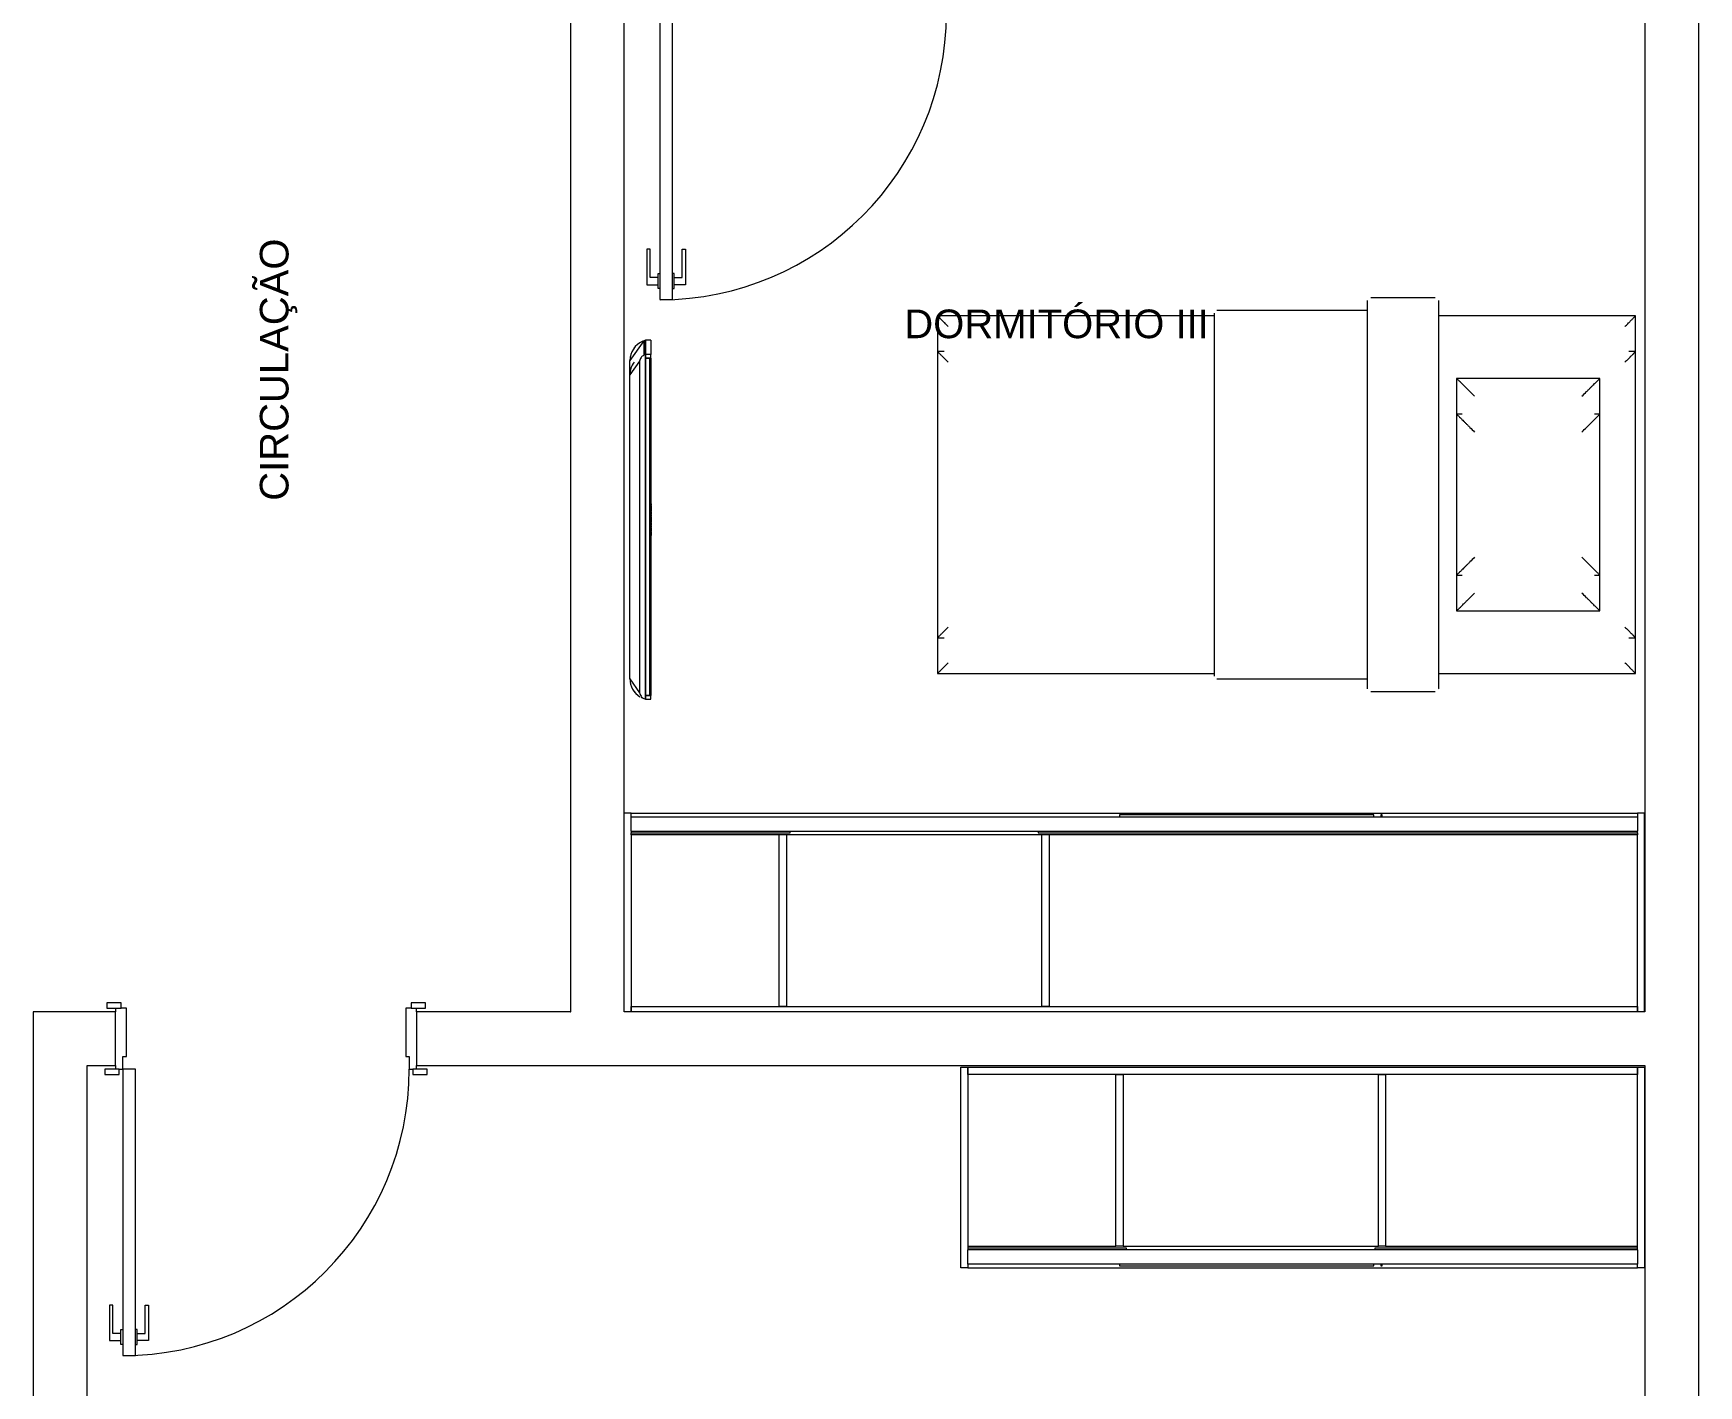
# Model space of a CAD drawing. Header units: millimetres. Extents: x 586.5 to 618.3, y 239.1 to 272.6.
# Drawn here: x 596.847 to 601.498, y 244.271 to 248.049 of the extents above; entities that cross this region are included whole.
import ezdxf

# ---------------------------------------------------------------- set-up
doc = ezdxf.new("R2010")
doc.units = ezdxf.units.MM
doc.header["$LTSCALE"] = 75
doc.linetypes.add('HIDDEN', pattern=[0.375, 0.25, -0.125])
for name, color, linetype, lineweight in [('A Arquitetura LRZ', 252, 'Continuous', 9), ('A Cumbuca LRZ', 254, 'HIDDEN', 9), ('A Esquadrias LRZ', 252, 'Continuous', 9), ('A Mobiliário LRZ', 253, 'Continuous', 9)]:
    doc.layers.add(name, color=color, linetype=linetype, lineweight=lineweight)
doc.styles.add('R80', font='arial.ttf')

msp = doc.modelspace()

# ---------------------------------------------------------------- linework, layer by layer
at = {"layer": 'A Arquitetura LRZ'}
for p, q in [((601.4975, 240.0104), (601.4975, 272.5654)), ((598.3465, 248.2644), (598.3465, 245.3154)), ((598.4965, 245.3154), (598.4965, 248.1154)), ((601.3475, 248.1154), (601.3475, 245.3154)), ((596.8465, 245.3154), (596.8465, 245.3144)), ((597.0765, 245.3154), (596.8465, 245.3154)), ((596.8465, 245.3144), (596.8465, 243.8194)), ((597.0765, 245.1654), (597.0765, 245.3154)), ((598.3465, 245.3154), (597.9165, 245.3154)), ((597.9165, 245.3154), (597.9165, 245.1654)), ((598.3465, 245.3154), (598.3475, 245.3154)), ((601.3475, 245.3154), (598.4965, 245.3154)), ((596.9965, 244.1654), (596.9965, 245.1654)), ((596.9965, 245.1654), (597.0765, 245.1654)), ((597.9165, 245.1654), (601.3475, 245.1654)), ((601.3475, 245.1654), (601.3475, 240.2354))]:
    msp.add_line(p, q, dxfattribs=at)
at = {"layer": 'A Esquadrias LRZ'}
for p, q in [((598.5965, 248.1054), (598.5965, 247.3054)), ((598.6315, 247.3054), (598.6315, 248.1054)), ((598.5691, 247.4461), (598.5597, 247.4461)), ((598.5597, 247.4461), (598.5597, 247.3471)), ((598.5691, 247.3671), (598.5691, 247.4461)), ((598.659, 247.3671), (598.659, 247.4461)), ((598.659, 247.4461), (598.6684, 247.4461)), ((598.6684, 247.4461), (598.6684, 247.3471)), ((598.5597, 247.3471), (598.5914, 247.3471)), ((598.5914, 247.3671), (598.5691, 247.3671)), ((598.5914, 247.3781), (598.5965, 247.3781)), ((598.5914, 247.3571), (598.5914, 247.3781)), ((598.5914, 247.3362), (598.5914, 247.3571)), ((598.6367, 247.3781), (598.6315, 247.3781)), ((598.6367, 247.3571), (598.6367, 247.3781)), ((598.6367, 247.3671), (598.659, 247.3671)), ((598.6367, 247.3362), (598.6367, 247.3571)), ((598.6684, 247.3471), (598.6367, 247.3471)), ((598.5965, 247.3362), (598.5914, 247.3362)), ((598.5965, 247.3054), (598.6315, 247.3054)), ((598.6315, 247.3362), (598.6367, 247.3362)), ((597.0915, 245.3404), (597.0515, 245.3404)), ((597.0515, 245.3404), (597.0515, 245.3254)), ((597.0915, 245.3254), (597.0915, 245.3404)), ((597.9415, 245.3404), (597.9015, 245.3404)), ((597.9015, 245.3404), (597.9015, 245.3254)), ((597.9415, 245.3254), (597.9415, 245.3404)), ((597.0515, 245.3254), (597.0915, 245.3254)), ((597.0765, 245.3254), (597.0765, 245.3154)), ((597.1065, 245.3254), (597.0915, 245.3254)), ((597.1065, 245.1904), (597.1065, 245.3254)), ((597.8865, 245.3254), (597.8865, 245.1904)), ((597.9015, 245.3254), (597.8865, 245.3254)), ((597.9015, 245.3254), (597.9415, 245.3254)), ((597.9165, 245.3154), (597.9165, 245.3254)), ((597.0865, 245.1554), (597.0465, 245.1554)), ((597.0465, 245.1554), (597.0465, 245.1404)), ((597.0765, 245.1654), (597.0765, 245.1554)), ((597.0865, 245.1404), (597.0865, 245.1554)), ((597.0865, 245.1554), (597.0965, 245.1554)), ((597.0965, 245.1554), (597.0965, 245.1904)), ((597.0965, 245.1904), (597.1065, 245.1904)), ((597.1315, 245.1554), (597.0965, 245.1554)), ((597.0965, 245.1554), (597.0965, 244.3554)), ((597.1315, 244.3554), (597.1315, 245.1554)), ((597.8865, 245.1904), (597.8965, 245.1904)), ((597.8965, 245.1904), (597.8965, 245.1554)), ((597.8965, 245.1554), (597.9065, 245.1554)), ((597.9465, 245.1554), (597.9065, 245.1554)), ((597.9065, 245.1554), (597.9065, 245.1404)), ((597.9165, 245.1554), (597.9165, 245.1654)), ((597.9465, 245.1404), (597.9465, 245.1554)), ((597.0465, 245.1404), (597.0865, 245.1404)), ((597.9065, 245.1404), (597.9465, 245.1404)), ((597.0691, 244.4961), (597.0597, 244.4961)), ((597.0597, 244.4961), (597.0597, 244.3971)), ((597.0691, 244.4171), (597.0691, 244.4961)), ((597.159, 244.4171), (597.159, 244.4961)), ((597.159, 244.4961), (597.1684, 244.4961)), ((597.1684, 244.4961), (597.1684, 244.3971)), ((597.0914, 244.4171), (597.0691, 244.4171)), ((597.0914, 244.4281), (597.0965, 244.4281)), ((597.0914, 244.4071), (597.0914, 244.4281)), ((597.1367, 244.4281), (597.1315, 244.4281)), ((597.1367, 244.4071), (597.1367, 244.4281)), ((597.1367, 244.4171), (597.159, 244.4171)), ((597.0597, 244.3971), (597.0914, 244.3971)), ((597.0914, 244.3862), (597.0914, 244.4071)), ((597.0965, 244.3862), (597.0914, 244.3862)), ((597.1315, 244.3862), (597.1367, 244.3862)), ((597.1367, 244.3862), (597.1367, 244.4071)), ((597.1684, 244.3971), (597.1367, 244.3971)), ((597.0965, 244.3554), (597.1315, 244.3554))]:
    msp.add_line(p, q, dxfattribs=at)
for centre in [(598.5965, 248.105), (597.0965, 245.155)]:
    msp.add_arc(centre, 0.8, 270.0322, 0.0322, dxfattribs=at)
at = {"layer": 'A Mobiliário LRZ'}
for p, q in [((600.5715, 247.3004), (600.5715, 247.3003)), ((600.5715, 247.3003), (600.5715, 247.3002)), ((600.5715, 247.3002), (600.5715, 247.2999)), ((600.5715, 247.2999), (600.5715, 247.2995)), ((600.5715, 247.2995), (600.5715, 247.299)), ((600.5715, 247.299), (600.5715, 247.2984)), ((600.5715, 247.2984), (600.5715, 247.2977)), ((600.5715, 247.2977), (600.5715, 247.2969)), ((600.5715, 247.2969), (600.5715, 247.2959)), ((600.5715, 247.2959), (600.5715, 247.2949)), ((600.5715, 247.2949), (600.5715, 247.2937)), ((600.5715, 247.2937), (600.5715, 247.2925)), ((600.7615, 247.3104), (600.5815, 247.3104)), ((600.7715, 247.3003), (600.7715, 247.3004)), ((600.7715, 247.3004), (600.7715, 247.3004)), ((600.7715, 247.3001), (600.7715, 247.3003)), ((600.7715, 247.2998), (600.7715, 247.3001)), ((600.7715, 247.2994), (600.7715, 247.2998)), ((600.7715, 247.2989), (600.7715, 247.2994)), ((600.7715, 247.2982), (600.7715, 247.2989)), ((600.7715, 247.2975), (600.7715, 247.2982)), ((600.7715, 247.2966), (600.7715, 247.2975)), ((600.7715, 247.2956), (600.7715, 247.2966)), ((600.7715, 247.2946), (600.7715, 247.2956)), ((600.7715, 247.2934), (600.7715, 247.2946)), ((599.3715, 247.2604), (599.3715, 246.3604)), ((600.1453, 247.2604), (599.3715, 247.2604)), ((600.144, 247.2679), (600.144, 247.2679)), ((600.144, 247.2679), (600.144, 247.2678)), ((600.144, 247.2678), (600.144, 247.2676)), ((600.144, 247.2676), (600.144, 247.2674)), ((600.144, 247.2674), (600.144, 247.2672)), ((600.144, 247.2672), (600.144, 247.2668)), ((600.144, 247.2668), (600.144, 247.2664)), ((600.144, 247.2664), (600.144, 247.266)), ((600.144, 247.266), (600.144, 247.2655)), ((600.144, 247.2655), (600.144, 247.2649)), ((600.144, 247.2649), (600.144, 247.2643)), ((600.144, 247.2643), (600.144, 247.2637)), ((600.144, 247.2637), (600.144, 247.2629)), ((600.144, 247.2629), (600.144, 247.2622)), ((600.144, 247.2622), (600.144, 247.2614)), ((600.144, 247.2614), (600.144, 247.2605)), ((600.144, 247.2605), (600.144, 247.2596)), ((600.144, 247.2596), (600.144, 247.2586)), ((600.144, 247.2586), (600.144, 247.2576)), ((600.144, 247.2576), (600.144, 247.2565)), ((600.144, 247.2565), (600.144, 247.2554)), ((600.144, 247.2554), (600.144, 247.2543)), ((600.144, 247.2543), (600.144, 247.2531)), ((600.144, 247.2531), (600.144, 247.2519)), ((600.144, 247.2519), (600.144, 247.2507)), ((600.144, 247.2507), (600.144, 247.2494)), ((600.144, 247.2494), (600.144, 247.2481)), ((600.144, 247.2481), (600.144, 247.2467)), ((600.5715, 247.2754), (600.1515, 247.2754)), ((600.5715, 247.2925), (600.5715, 247.2912)), ((600.5715, 247.2912), (600.5715, 247.2897)), ((600.5715, 247.2897), (600.5715, 247.2882)), ((600.5715, 247.2882), (600.5715, 247.2866)), ((600.5715, 247.2866), (600.5715, 247.2848)), ((600.5715, 247.2848), (600.5715, 247.283)), ((600.5715, 247.283), (600.5715, 247.2811)), ((600.5715, 247.2811), (600.5715, 247.2792)), ((600.5715, 247.2792), (600.5715, 247.2771)), ((600.5715, 247.2771), (600.5715, 247.275)), ((600.5715, 247.275), (600.5715, 247.2728)), ((600.5715, 247.2728), (600.5715, 247.2706)), ((600.5715, 247.2706), (600.5715, 247.2682)), ((600.5715, 247.2682), (600.5715, 247.2658)), ((600.5715, 247.2658), (600.5715, 247.2634)), ((600.5715, 247.2634), (600.5715, 247.2609)), ((600.5715, 247.2609), (600.5715, 247.2584)), ((600.5715, 247.2584), (600.5715, 247.2558)), ((600.5715, 247.2558), (600.5715, 247.2531)), ((600.5715, 247.2531), (600.5715, 247.2505)), ((600.5715, 247.2505), (600.5715, 247.2478)), ((600.5715, 247.2478), (600.5715, 247.2451)), ((600.7715, 247.2921), (600.7715, 247.2934)), ((600.7715, 247.2908), (600.7715, 247.2921)), ((600.7715, 247.2893), (600.7715, 247.2908)), ((600.7715, 247.2877), (600.7715, 247.2893)), ((600.7715, 247.2861), (600.7715, 247.2877)), ((600.7715, 247.2844), (600.7715, 247.2861)), ((600.7715, 247.2825), (600.7715, 247.2844)), ((600.7715, 247.2806), (600.7715, 247.2825)), ((600.7715, 247.2786), (600.7715, 247.2806)), ((600.7715, 247.2766), (600.7715, 247.2786)), ((600.7715, 247.2744), (600.7715, 247.2766)), ((600.7715, 247.2722), (600.7715, 247.2744)), ((600.7715, 247.2699), (600.7715, 247.2722)), ((600.7715, 247.2676), (600.7715, 247.2699)), ((600.7715, 247.2652), (600.7715, 247.2676)), ((600.7715, 247.2627), (600.7715, 247.2652)), ((600.7715, 247.2602), (600.7715, 247.2627)), ((601.3215, 247.2604), (600.7715, 247.2604)), ((600.7715, 247.2577), (600.7715, 247.2602)), ((600.7715, 247.2551), (600.7715, 247.2577)), ((600.7715, 247.2524), (600.7715, 247.2551)), ((600.7715, 247.2497), (600.7715, 247.2524)), ((600.7715, 247.247), (600.7715, 247.2497)), ((601.3215, 246.3604), (601.3215, 247.2604)), ((600.144, 247.2467), (600.144, 247.2454)), ((600.144, 247.2454), (600.144, 247.244)), ((600.144, 247.244), (600.144, 247.2426)), ((600.144, 247.2426), (600.144, 247.2412)), ((600.144, 247.2412), (600.144, 247.2397)), ((600.144, 247.2397), (600.144, 247.2383)), ((600.144, 247.2383), (600.144, 247.2368)), ((600.144, 247.2368), (600.144, 247.2353)), ((600.144, 247.2353), (600.144, 247.2338)), ((600.144, 247.2338), (600.144, 247.2323)), ((600.144, 247.2323), (600.144, 247.2308)), ((600.144, 247.2308), (600.144, 247.2304)), ((600.144, 247.2304), (600.144, 246.3904)), ((600.5715, 247.2451), (600.5715, 247.2423)), ((600.5715, 247.2423), (600.5715, 247.2395)), ((600.5715, 247.2395), (600.5715, 247.2368)), ((600.5715, 247.2368), (600.5715, 247.234)), ((600.5715, 247.234), (600.5715, 247.2312)), ((600.5715, 247.2312), (600.5715, 247.2304)), ((600.5715, 247.2304), (600.5715, 246.3904)), ((600.7715, 247.2443), (600.7715, 247.247)), ((600.7715, 247.2416), (600.7715, 247.2443)), ((600.7715, 247.2388), (600.7715, 247.2416)), ((600.7715, 247.236), (600.7715, 247.2388)), ((600.7715, 247.2332), (600.7715, 247.236)), ((600.7715, 247.2304), (600.7715, 247.2332)), ((600.7715, 246.3904), (600.7715, 247.2304)), ((598.5515, 247.1903), (598.5125, 247.1348)), ((598.5515, 247.1903), (598.5515, 247.1498)), ((598.5565, 247.1919), (598.5565, 247.1519)), ((598.5565, 247.1519), (598.5565, 247.1919)), ((598.5715, 247.1919), (598.5565, 247.1919)), ((598.5715, 247.1919), (598.5715, 247.1519)), ((599.3715, 247.1604), (599.3715, 246.2604)), ((599.3905, 247.1604), (599.3715, 247.1604)), ((600.144, 247.1679), (600.144, 247.1678)), ((600.144, 247.1678), (600.144, 247.1676)), ((600.144, 247.1676), (600.144, 247.1674)), ((600.144, 247.1674), (600.144, 247.1672)), ((600.144, 247.1672), (600.144, 247.1668)), ((600.144, 247.1668), (600.144, 247.1664)), ((600.144, 247.1664), (600.144, 247.166)), ((600.144, 247.166), (600.144, 247.1655)), ((600.144, 247.1655), (600.144, 247.1649)), ((600.144, 247.1649), (600.144, 247.1643)), ((600.144, 247.1643), (600.144, 247.1637)), ((600.144, 247.1637), (600.144, 247.1629)), ((600.144, 247.1629), (600.144, 247.1622)), ((600.144, 247.1622), (600.144, 247.1614)), ((600.144, 247.1614), (600.144, 247.1605)), ((600.144, 247.1605), (600.144, 247.1596)), ((600.144, 247.1596), (600.144, 247.1586)), ((600.144, 247.1586), (600.144, 247.1576)), ((600.144, 247.1576), (600.144, 247.1565)), ((600.144, 247.1565), (600.144, 247.1554)), ((600.144, 247.1554), (600.144, 247.1543)), ((600.144, 247.1543), (600.144, 247.1531)), ((600.5715, 247.2003), (600.5715, 247.2002)), ((600.5715, 247.2002), (600.5715, 247.1999)), ((600.5715, 247.1999), (600.5715, 247.1995)), ((600.5715, 247.1995), (600.5715, 247.199)), ((600.5715, 247.199), (600.5715, 247.1984)), ((600.5715, 247.1984), (600.5715, 247.1977)), ((600.5715, 247.1977), (600.5715, 247.1969)), ((600.5715, 247.1969), (600.5715, 247.1959)), ((600.5715, 247.1836), (600.5715, 247.183)), ((600.5715, 247.183), (600.5715, 247.1811)), ((600.5715, 247.1811), (600.5715, 247.1792)), ((600.5715, 247.1792), (600.5715, 247.1771)), ((600.5715, 247.1771), (600.5715, 247.175)), ((600.5715, 247.175), (600.5715, 247.1728)), ((600.5715, 247.1728), (600.5715, 247.1706)), ((600.5715, 247.1706), (600.5715, 247.1682)), ((600.5715, 247.1682), (600.5715, 247.1658)), ((600.5715, 247.1658), (600.5715, 247.1634)), ((600.5715, 247.1634), (600.5715, 247.1609)), ((600.5715, 247.1609), (600.5715, 247.1584)), ((600.5715, 247.1584), (600.5715, 247.1558)), ((600.5715, 247.1558), (600.5715, 247.1531)), ((600.7715, 247.2003), (600.7715, 247.2004)), ((600.7715, 247.2001), (600.7715, 247.2003)), ((600.7715, 247.1998), (600.7715, 247.2001)), ((600.7715, 247.1994), (600.7715, 247.1998)), ((600.7715, 247.1989), (600.7715, 247.1994)), ((600.7715, 247.1982), (600.7715, 247.1989)), ((600.7715, 247.1975), (600.7715, 247.1982)), ((600.7715, 247.1966), (600.7715, 247.1975)), ((600.7715, 247.1956), (600.7715, 247.1966)), ((600.7715, 247.1825), (600.7715, 247.1836)), ((600.7715, 247.1806), (600.7715, 247.1825)), ((600.7715, 247.1786), (600.7715, 247.1806)), ((600.7715, 247.1766), (600.7715, 247.1786)), ((600.7715, 247.1744), (600.7715, 247.1766)), ((600.7715, 247.1722), (600.7715, 247.1744)), ((600.7715, 247.1699), (600.7715, 247.1722)), ((600.7715, 247.1676), (600.7715, 247.1699)), ((600.7715, 247.1652), (600.7715, 247.1676)), ((600.7715, 247.1627), (600.7715, 247.1652)), ((600.7715, 247.1602), (600.7715, 247.1627)), ((600.7715, 247.1577), (600.7715, 247.1602)), ((600.7715, 247.1551), (600.7715, 247.1577)), ((600.7715, 247.1524), (600.7715, 247.1551)), ((601.3215, 247.1604), (601.3026, 247.1604)), ((601.3215, 246.2604), (601.3215, 247.1604)), ((598.5125, 247.0948), (598.5125, 247.1348)), ((598.5399, 247.1338), (598.5125, 247.0948)), ((598.5399, 247.1338), (598.5399, 246.2071)), ((598.5565, 246.1889), (598.5565, 247.1519)), ((598.5715, 247.1519), (598.5565, 247.1519)), ((598.5565, 247.1519), (598.5565, 247.1419)), ((598.5685, 247.1419), (598.5565, 247.1419)), ((598.5565, 247.1419), (598.5565, 246.1989)), ((598.5565, 247.1419), (598.5715, 247.1419)), ((598.5685, 246.1989), (598.5685, 247.1419)), ((598.5715, 247.1419), (598.5715, 247.1519)), ((598.5715, 247.1419), (598.5715, 246.2289)), ((600.144, 247.1531), (600.144, 247.1519)), ((600.144, 247.1519), (600.144, 247.1507)), ((600.144, 247.1507), (600.144, 247.1494)), ((600.144, 247.1494), (600.144, 247.1481)), ((600.144, 247.1481), (600.144, 247.1467)), ((600.144, 247.1467), (600.144, 247.1454)), ((600.144, 247.1454), (600.144, 247.144)), ((600.144, 247.144), (600.144, 247.1426)), ((600.144, 247.1426), (600.144, 247.1412)), ((600.144, 247.1412), (600.144, 247.1397)), ((600.144, 247.1397), (600.144, 247.1383)), ((600.144, 247.1383), (600.144, 247.1368)), ((600.144, 247.1368), (600.144, 247.1353)), ((600.144, 247.1353), (600.144, 247.1338)), ((600.144, 247.1338), (600.144, 247.1323)), ((600.144, 247.1323), (600.144, 247.1308)), ((600.144, 247.1308), (600.144, 247.1304)), ((600.144, 247.1304), (600.144, 246.2904)), ((600.5715, 247.1531), (600.5715, 247.1505)), ((600.5715, 247.1505), (600.5715, 247.1478)), ((600.5715, 247.1478), (600.5715, 247.1451)), ((600.5715, 247.1451), (600.5715, 247.1423)), ((600.5715, 247.1423), (600.5715, 247.1395)), ((600.5715, 247.1395), (600.5715, 247.1368)), ((600.5715, 247.1368), (600.5715, 247.134)), ((600.5715, 247.134), (600.5715, 247.1312)), ((600.5715, 247.1312), (600.5715, 247.1304)), ((600.5715, 247.1304), (600.5715, 246.2904)), ((600.7715, 247.1497), (600.7715, 247.1524)), ((600.7715, 247.147), (600.7715, 247.1497)), ((600.7715, 247.1443), (600.7715, 247.147)), ((600.7715, 247.1416), (600.7715, 247.1443)), ((600.7715, 247.1388), (600.7715, 247.1416)), ((600.7715, 247.136), (600.7715, 247.1388)), ((600.7715, 247.1332), (600.7715, 247.136)), ((600.7715, 247.1304), (600.7715, 247.1332)), ((600.7715, 246.2904), (600.7715, 247.1304)), ((598.5125, 247.0938), (598.5125, 247.0948)), ((598.5125, 246.246), (598.5125, 247.0938)), ((600.8215, 247.0854), (600.8215, 246.5354)), ((601.2215, 247.0854), (600.8215, 247.0854)), ((601.2215, 246.5354), (601.2215, 247.0854)), ((600.8366, 246.9854), (600.8215, 246.9854)), ((600.8215, 246.9854), (600.8215, 246.4354)), ((601.2215, 246.9854), (601.2065, 246.9854)), ((601.2215, 246.4354), (601.2215, 246.9854)), ((598.5719, 246.7349), (598.5715, 246.7349)), ((598.5719, 246.7348), (598.5715, 246.7348)), ((598.5719, 246.7332), (598.5715, 246.7332)), ((598.5719, 246.7332), (598.5715, 246.7332)), ((598.5719, 246.7326), (598.5715, 246.7326)), ((598.5719, 246.7316), (598.5715, 246.7316)), ((598.5715, 246.7299), (598.5719, 246.7299)), ((598.5715, 246.7299), (598.5719, 246.7299)), ((598.5719, 246.7299), (598.5715, 246.7299)), ((598.5719, 246.7287), (598.5715, 246.7287)), ((598.5715, 246.7273), (598.5719, 246.7273)), ((598.5719, 246.7269), (598.5715, 246.7269)), ((598.5719, 246.7259), (598.5715, 246.7259)), ((598.5719, 246.7248), (598.5715, 246.7248)), ((598.5719, 246.7245), (598.5715, 246.7245)), ((598.5719, 246.723), (598.5715, 246.723)), ((598.5715, 246.7215), (598.5719, 246.7215)), ((598.5719, 246.7188), (598.5715, 246.7188)), ((598.5719, 246.7187), (598.5715, 246.7187)), ((598.5719, 246.7177), (598.5715, 246.7177)), ((598.5719, 246.7168), (598.5715, 246.7168)), ((598.5719, 246.7167), (598.5715, 246.7167)), ((598.5719, 246.7139), (598.5715, 246.7139)), ((598.5719, 246.7121), (598.5715, 246.7121)), ((598.5719, 246.7121), (598.5715, 246.7121)), ((598.5719, 246.7104), (598.5715, 246.7104)), ((598.5719, 246.7104), (598.5715, 246.7104)), ((598.5719, 246.7099), (598.5715, 246.7099)), ((598.5719, 246.7089), (598.5715, 246.7089)), ((598.5715, 246.7072), (598.5719, 246.7072)), ((598.5715, 246.7071), (598.5719, 246.7071)), ((598.5719, 246.7071), (598.5715, 246.7071)), ((598.5719, 246.7052), (598.5715, 246.7052)), ((598.5715, 246.7035), (598.5719, 246.7035)), ((598.5719, 246.7021), (598.5715, 246.7021)), ((598.5719, 246.7004), (598.5715, 246.7004)), ((598.5719, 246.6983), (598.5715, 246.6983)), ((598.5715, 246.696), (598.5719, 246.696)), ((598.5719, 246.6949), (598.5715, 246.6949)), ((598.5715, 246.6949), (598.5719, 246.6949)), ((598.5715, 246.6949), (598.5719, 246.6949)), ((598.5719, 246.6949), (598.5715, 246.6949)), ((598.5719, 246.6941), (598.5715, 246.6941)), ((598.5719, 246.6941), (598.5715, 246.6941)), ((598.5715, 246.6932), (598.5719, 246.6932)), ((598.5715, 246.6932), (598.5719, 246.6932)), ((598.5719, 246.6927), (598.5715, 246.6927)), ((598.5715, 246.6923), (598.5719, 246.6923)), ((598.5719, 246.6909), (598.5715, 246.6909)), ((598.5715, 246.6899), (598.5719, 246.6899)), ((598.5719, 246.733), (598.5719, 246.7349)), ((598.5719, 246.7349), (598.5719, 246.7332)), ((598.5719, 246.7342), (598.5719, 246.7348)), ((598.5719, 246.7348), (598.5719, 246.7326)), ((598.5719, 246.7332), (598.5719, 246.7315)), ((598.5719, 246.7316), (598.5719, 246.733)), ((598.5719, 246.733), (598.5719, 246.7326)), ((598.5719, 246.7326), (598.5719, 246.7317)), ((598.5719, 246.7326), (598.5719, 246.731)), ((598.5719, 246.7315), (598.5719, 246.7319)), ((598.5719, 246.7301), (598.5719, 246.7318)), ((598.5719, 246.7317), (598.5719, 246.7299)), ((598.5719, 246.731), (598.5719, 246.7301)), ((598.5719, 246.7287), (598.5719, 246.7273)), ((598.5719, 246.7273), (598.5719, 246.7245)), ((598.5719, 246.7245), (598.5719, 246.723)), ((598.5719, 246.7215), (598.5719, 246.7188)), ((598.5719, 246.7188), (598.5719, 246.7177)), ((598.5719, 246.7177), (598.5719, 246.7167)), ((598.5719, 246.7167), (598.5719, 246.7139)), ((598.5719, 246.7103), (598.5719, 246.7121)), ((598.5719, 246.7121), (598.5719, 246.7104)), ((598.5719, 246.7115), (598.5719, 246.7121)), ((598.5719, 246.7121), (598.5719, 246.7098)), ((598.5719, 246.7104), (598.5719, 246.7087)), ((598.5719, 246.7089), (598.5719, 246.7102)), ((598.5719, 246.7102), (598.5719, 246.7099)), ((598.5719, 246.7099), (598.5719, 246.7082)), ((598.5719, 246.7098), (598.5719, 246.7089)), ((598.5719, 246.7087), (598.5719, 246.7091)), ((598.5719, 246.7073), (598.5719, 246.709)), ((598.5719, 246.7089), (598.5719, 246.7071)), ((598.5719, 246.7082), (598.5719, 246.7073)), ((598.5719, 246.7004), (598.5719, 246.7052)), ((598.5719, 246.7052), (598.5719, 246.7035)), ((598.5719, 246.7035), (598.5719, 246.7021)), ((598.5719, 246.7021), (598.5719, 246.7004)), ((598.5719, 246.6983), (598.5719, 246.696)), ((598.5719, 246.696), (598.5719, 246.6941)), ((598.5719, 246.6899), (598.5719, 246.6949)), ((598.5719, 246.6949), (598.5719, 246.6923)), ((598.5719, 246.6949), (598.5719, 246.6946)), ((598.5719, 246.6946), (598.5719, 246.6899)), ((598.5719, 246.6941), (598.5719, 246.6927)), ((598.5719, 246.6932), (598.5719, 246.6913)), ((598.5719, 246.6913), (598.5719, 246.6932)), ((598.5719, 246.6932), (598.5719, 246.6932)), ((598.5719, 246.6909), (598.5719, 246.6862)), ((598.5719, 246.6859), (598.5719, 246.6909)), ((598.5719, 246.6876), (598.5719, 246.6895)), ((598.5719, 246.6895), (598.5719, 246.6876)), ((598.5719, 246.6885), (598.5715, 246.6885)), ((598.5715, 246.6881), (598.5719, 246.6881)), ((598.5719, 246.6876), (598.5715, 246.6876)), ((598.5719, 246.6876), (598.5715, 246.6876)), ((598.5715, 246.6867), (598.5719, 246.6867)), ((598.5715, 246.6867), (598.5719, 246.6867)), ((598.5715, 246.6859), (598.5719, 246.6859)), ((598.5715, 246.6859), (598.5719, 246.6859)), ((598.5719, 246.6859), (598.5715, 246.6859)), ((598.5719, 246.6859), (598.5715, 246.6859)), ((598.5719, 246.6848), (598.5715, 246.6848)), ((598.5715, 246.6825), (598.5719, 246.6825)), ((598.5715, 246.6804), (598.5719, 246.6804)), ((598.5715, 246.6787), (598.5719, 246.6787)), ((598.5719, 246.6774), (598.5715, 246.6774)), ((598.5715, 246.6756), (598.5719, 246.6756)), ((598.5719, 246.6737), (598.5715, 246.6737)), ((598.5715, 246.6737), (598.5719, 246.6737)), ((598.5719, 246.6736), (598.5715, 246.6736)), ((598.5715, 246.6719), (598.5719, 246.6719)), ((598.5715, 246.6709), (598.5719, 246.6709)), ((598.5715, 246.6704), (598.5719, 246.6704)), ((598.5715, 246.6704), (598.5719, 246.6704)), ((598.5715, 246.6687), (598.5719, 246.6687)), ((598.5715, 246.6687), (598.5719, 246.6687)), ((598.5715, 246.6669), (598.5719, 246.6669)), ((598.5715, 246.6641), (598.5719, 246.6641)), ((598.5715, 246.664), (598.5719, 246.664)), ((598.5715, 246.6631), (598.5719, 246.6631)), ((598.5715, 246.6621), (598.5719, 246.6621)), ((598.5715, 246.6621), (598.5719, 246.6621)), ((598.5719, 246.6593), (598.5715, 246.6593)), ((598.5715, 246.6578), (598.5719, 246.6578)), ((598.5715, 246.6563), (598.5719, 246.6563)), ((598.5715, 246.656), (598.5719, 246.656)), ((598.5715, 246.6549), (598.5719, 246.6549)), ((598.5715, 246.6539), (598.5719, 246.6539)), ((598.5719, 246.6535), (598.5715, 246.6535)), ((598.5715, 246.6521), (598.5719, 246.6521)), ((598.5719, 246.6509), (598.5715, 246.6509)), ((598.5719, 246.6509), (598.5715, 246.6509)), ((598.5715, 246.6509), (598.5719, 246.6509)), ((598.5715, 246.6492), (598.5719, 246.6492)), ((598.5715, 246.6482), (598.5719, 246.6482)), ((598.5715, 246.6476), (598.5719, 246.6476)), ((598.5715, 246.6476), (598.5719, 246.6476)), ((598.5715, 246.646), (598.5719, 246.646)), ((598.5715, 246.6459), (598.5719, 246.6459)), ((598.5719, 246.6885), (598.5719, 246.6859)), ((598.5719, 246.6881), (598.5719, 246.6867)), ((598.5719, 246.6876), (598.5719, 246.6876)), ((598.5719, 246.6867), (598.5719, 246.6848)), ((598.5719, 246.6862), (598.5719, 246.6859)), ((598.5719, 246.6848), (598.5719, 246.6825)), ((598.5719, 246.6756), (598.5719, 246.6804)), ((598.5719, 246.6804), (598.5719, 246.6787)), ((598.5719, 246.6787), (598.5719, 246.6774)), ((598.5719, 246.6774), (598.5719, 246.6756)), ((598.5719, 246.6737), (598.5719, 246.6719)), ((598.5719, 246.6718), (598.5719, 246.6735)), ((598.5719, 246.6735), (598.5719, 246.6726)), ((598.5719, 246.6726), (598.5719, 246.6709)), ((598.5719, 246.6717), (598.5719, 246.6721)), ((598.5719, 246.6721), (598.5719, 246.6704)), ((598.5719, 246.6706), (598.5719, 246.6719)), ((598.5719, 246.6719), (598.5719, 246.671)), ((598.5719, 246.671), (598.5719, 246.6687)), ((598.5719, 246.6709), (598.5719, 246.6706)), ((598.5719, 246.6687), (598.5719, 246.6705)), ((598.5719, 246.6704), (598.5719, 246.6687)), ((598.5719, 246.6687), (598.5719, 246.6694)), ((598.5719, 246.6669), (598.5719, 246.6641)), ((598.5719, 246.6641), (598.5719, 246.6631)), ((598.5719, 246.6631), (598.5719, 246.6621)), ((598.5719, 246.6621), (598.5719, 246.6593)), ((598.5719, 246.6578), (598.5719, 246.6563)), ((598.5719, 246.6563), (598.5719, 246.6535)), ((598.5719, 246.6535), (598.5719, 246.6521)), ((598.5719, 246.6509), (598.5719, 246.6491)), ((598.5719, 246.6491), (598.5719, 246.6507)), ((598.5719, 246.6507), (598.5719, 246.6498)), ((598.5719, 246.6498), (598.5719, 246.6482)), ((598.5719, 246.6489), (598.5719, 246.6493)), ((598.5719, 246.6493), (598.5719, 246.6476)), ((598.5719, 246.6478), (598.5719, 246.6492)), ((598.5719, 246.6491), (598.5719, 246.6482)), ((598.5719, 246.6482), (598.5719, 246.6478)), ((598.5719, 246.6482), (598.5719, 246.646)), ((598.5719, 246.6459), (598.5719, 246.6478)), ((598.5719, 246.6476), (598.5719, 246.6459)), ((598.5719, 246.646), (598.5719, 246.6466)), ((600.8215, 246.5354), (600.8366, 246.5354)), ((601.2065, 246.5354), (601.2215, 246.5354)), ((600.8215, 246.4354), (601.2215, 246.4354)), ((600.144, 246.3904), (600.144, 246.3889)), ((600.144, 246.3889), (600.144, 246.3874)), ((600.144, 246.3874), (600.144, 246.3859)), ((600.144, 246.3859), (600.144, 246.3844)), ((600.144, 246.3844), (600.144, 246.383)), ((600.144, 246.383), (600.144, 246.3815)), ((600.144, 246.3815), (600.144, 246.38)), ((600.144, 246.38), (600.144, 246.3786)), ((600.144, 246.3786), (600.144, 246.3772)), ((600.144, 246.3772), (600.144, 246.3758)), ((600.144, 246.3758), (600.144, 246.3744)), ((600.144, 246.3744), (600.144, 246.3731)), ((600.144, 246.3731), (600.144, 246.3718)), ((600.144, 246.3718), (600.144, 246.3705)), ((600.144, 246.3705), (600.144, 246.3692)), ((600.144, 246.3692), (600.144, 246.368)), ((600.144, 246.368), (600.144, 246.3668)), ((600.144, 246.3668), (600.144, 246.3657)), ((600.144, 246.3657), (600.144, 246.3646)), ((600.144, 246.3646), (600.144, 246.3635)), ((600.144, 246.3635), (600.144, 246.3625)), ((600.5715, 246.3904), (600.5715, 246.3876)), ((600.5715, 246.3876), (600.5715, 246.3848)), ((600.5715, 246.3848), (600.5715, 246.382)), ((600.5715, 246.382), (600.5715, 246.3793)), ((600.5715, 246.3793), (600.5715, 246.3765)), ((600.5715, 246.3765), (600.5715, 246.3738)), ((600.5715, 246.3738), (600.5715, 246.3711)), ((600.5715, 246.3711), (600.5715, 246.3684)), ((600.5715, 246.3684), (600.5715, 246.3657)), ((600.5715, 246.3657), (600.5715, 246.3631)), ((600.7715, 246.3896), (600.7715, 246.3904)), ((600.7715, 246.3868), (600.7715, 246.3896)), ((600.7715, 246.3841), (600.7715, 246.3868)), ((600.7715, 246.3813), (600.7715, 246.3841)), ((600.7715, 246.3785), (600.7715, 246.3813)), ((600.7715, 246.3758), (600.7715, 246.3785)), ((600.7715, 246.373), (600.7715, 246.3758)), ((600.7715, 246.3703), (600.7715, 246.373)), ((600.7715, 246.3677), (600.7715, 246.3703)), ((600.7715, 246.365), (600.7715, 246.3677)), ((600.7715, 246.3624), (600.7715, 246.365)), ((599.3715, 246.3604), (599.3905, 246.3604)), ((600.144, 246.3625), (600.144, 246.3615)), ((600.144, 246.3615), (600.144, 246.3606)), ((600.144, 246.3606), (600.144, 246.3597)), ((600.144, 246.3597), (600.144, 246.3588)), ((600.144, 246.3588), (600.144, 246.3581)), ((600.144, 246.3581), (600.144, 246.3573)), ((600.144, 246.3573), (600.144, 246.3566)), ((600.144, 246.3566), (600.144, 246.356)), ((600.144, 246.356), (600.144, 246.3555)), ((600.144, 246.3555), (600.144, 246.3549)), ((600.144, 246.3549), (600.144, 246.3545)), ((600.144, 246.3545), (600.144, 246.3541)), ((600.144, 246.3541), (600.144, 246.3537)), ((600.144, 246.3537), (600.144, 246.3534)), ((600.144, 246.3534), (600.144, 246.3532)), ((600.144, 246.3532), (600.144, 246.3531)), ((600.144, 246.3531), (600.144, 246.353)), ((600.144, 246.353), (600.144, 246.3529)), ((600.5715, 246.3631), (600.5715, 246.3606)), ((600.5715, 246.3606), (600.5715, 246.3581)), ((600.5715, 246.3581), (600.5715, 246.3556)), ((600.5715, 246.3556), (600.5715, 246.3532)), ((600.5715, 246.3532), (600.5715, 246.3509)), ((600.5715, 246.3509), (600.5715, 246.3486)), ((600.5715, 246.3486), (600.5715, 246.3464)), ((600.5715, 246.3464), (600.5715, 246.3442)), ((600.5715, 246.3442), (600.5715, 246.3422)), ((600.5715, 246.3422), (600.5715, 246.3402)), ((600.5715, 246.3402), (600.5715, 246.3383)), ((600.5715, 246.3383), (600.5715, 246.3372)), ((600.5715, 246.3252), (600.5715, 246.3242)), ((600.5715, 246.3242), (600.5715, 246.3233)), ((600.5715, 246.3233), (600.5715, 246.3226)), ((600.5715, 246.3226), (600.5715, 246.322)), ((600.5715, 246.322), (600.5715, 246.3214)), ((600.5715, 246.3214), (600.5715, 246.321)), ((600.5715, 246.321), (600.5715, 246.3207)), ((600.5715, 246.3207), (600.5715, 246.3205)), ((600.5715, 246.3205), (600.5715, 246.3204)), ((600.7715, 246.3599), (600.7715, 246.3624)), ((600.7715, 246.3574), (600.7715, 246.3599)), ((600.7715, 246.355), (600.7715, 246.3574)), ((600.7715, 246.3526), (600.7715, 246.355)), ((600.7715, 246.3503), (600.7715, 246.3526)), ((600.7715, 246.348), (600.7715, 246.3503)), ((600.7715, 246.3458), (600.7715, 246.348)), ((600.7715, 246.3437), (600.7715, 246.3458)), ((600.7715, 246.3416), (600.7715, 246.3437)), ((600.7715, 246.3397), (600.7715, 246.3416)), ((600.7715, 246.3378), (600.7715, 246.3397)), ((600.7715, 246.3372), (600.7715, 246.3378)), ((600.7715, 246.324), (600.7715, 246.3249)), ((600.7715, 246.3231), (600.7715, 246.324)), ((600.7715, 246.3224), (600.7715, 246.3231)), ((600.7715, 246.3218), (600.7715, 246.3224)), ((600.7715, 246.3213), (600.7715, 246.3218)), ((600.7715, 246.3209), (600.7715, 246.3213)), ((600.7715, 246.3206), (600.7715, 246.3209)), ((600.7715, 246.3205), (600.7715, 246.3206)), ((601.3026, 246.3604), (601.3215, 246.3604)), ((600.144, 246.2904), (600.144, 246.2889)), ((600.144, 246.2889), (600.144, 246.2874)), ((600.144, 246.2874), (600.144, 246.2859)), ((600.144, 246.2859), (600.144, 246.2844)), ((600.144, 246.2844), (600.144, 246.283)), ((600.144, 246.283), (600.144, 246.2815)), ((600.144, 246.2815), (600.144, 246.28)), ((600.144, 246.28), (600.144, 246.2786)), ((600.144, 246.2786), (600.144, 246.2772)), ((600.144, 246.2772), (600.144, 246.2758)), ((600.144, 246.2758), (600.144, 246.2744)), ((600.144, 246.2744), (600.144, 246.2731)), ((600.144, 246.2731), (600.144, 246.2718)), ((600.144, 246.2718), (600.144, 246.2705)), ((600.144, 246.2705), (600.144, 246.2692)), ((600.5715, 246.2904), (600.5715, 246.2876)), ((600.5715, 246.2876), (600.5715, 246.2848)), ((600.5715, 246.2848), (600.5715, 246.282)), ((600.5715, 246.282), (600.5715, 246.2793)), ((600.5715, 246.2793), (600.5715, 246.2765)), ((600.5715, 246.2765), (600.5715, 246.2738)), ((600.5715, 246.2738), (600.5715, 246.2711)), ((600.5715, 246.2711), (600.5715, 246.2684)), ((600.7715, 246.2896), (600.7715, 246.2904)), ((600.7715, 246.2868), (600.7715, 246.2896)), ((600.7715, 246.2841), (600.7715, 246.2868)), ((600.7715, 246.2813), (600.7715, 246.2841)), ((600.7715, 246.2785), (600.7715, 246.2813)), ((600.7715, 246.2758), (600.7715, 246.2785)), ((600.7715, 246.273), (600.7715, 246.2758)), ((600.7715, 246.2703), (600.7715, 246.273)), ((598.5125, 246.246), (598.5399, 246.2071)), ((598.5715, 246.2289), (598.5685, 246.2289)), ((598.5715, 246.2289), (598.5715, 246.1989)), ((599.3715, 246.2604), (600.1453, 246.2604)), ((600.144, 246.2692), (600.144, 246.268)), ((600.144, 246.268), (600.144, 246.2668)), ((600.144, 246.2668), (600.144, 246.2657)), ((600.144, 246.2657), (600.144, 246.2646)), ((600.144, 246.2646), (600.144, 246.2635)), ((600.144, 246.2635), (600.144, 246.2625)), ((600.144, 246.2625), (600.144, 246.2615)), ((600.144, 246.2615), (600.144, 246.2606)), ((600.144, 246.2606), (600.144, 246.2597)), ((600.144, 246.2597), (600.144, 246.2588)), ((600.144, 246.2588), (600.144, 246.2581)), ((600.144, 246.2581), (600.144, 246.2573)), ((600.144, 246.2573), (600.144, 246.2566)), ((600.144, 246.2566), (600.144, 246.256)), ((600.144, 246.256), (600.144, 246.2555)), ((600.144, 246.2555), (600.144, 246.2549)), ((600.144, 246.2549), (600.144, 246.2545)), ((600.144, 246.2545), (600.144, 246.2541)), ((600.144, 246.2541), (600.144, 246.2537)), ((600.144, 246.2537), (600.144, 246.2534)), ((600.144, 246.2534), (600.144, 246.2532)), ((600.144, 246.2532), (600.144, 246.2531)), ((600.144, 246.2531), (600.144, 246.253)), ((600.144, 246.253), (600.144, 246.2529)), ((600.144, 246.2529), (600.144, 246.2529)), ((600.1515, 246.2454), (600.5715, 246.2454)), ((600.5715, 246.2684), (600.5715, 246.2657)), ((600.5715, 246.2657), (600.5715, 246.2631)), ((600.5715, 246.2631), (600.5715, 246.2606)), ((600.5715, 246.2606), (600.5715, 246.2581)), ((600.5715, 246.2581), (600.5715, 246.2556)), ((600.5715, 246.2556), (600.5715, 246.2532)), ((600.5715, 246.2532), (600.5715, 246.2509)), ((600.5715, 246.2509), (600.5715, 246.2486)), ((600.5715, 246.2486), (600.5715, 246.2464)), ((600.5715, 246.2464), (600.5715, 246.2442)), ((600.5715, 246.2442), (600.5715, 246.2422)), ((600.5715, 246.2422), (600.5715, 246.2402)), ((600.5715, 246.2402), (600.5715, 246.2383)), ((600.5715, 246.2383), (600.5715, 246.2365)), ((600.5715, 246.2365), (600.5715, 246.2347)), ((600.5715, 246.2347), (600.5715, 246.2331)), ((600.5715, 246.2331), (600.5715, 246.2315)), ((600.5715, 246.2315), (600.5715, 246.23)), ((600.5715, 246.23), (600.5715, 246.2287)), ((600.5715, 246.2287), (600.5715, 246.2274)), ((600.5715, 246.2274), (600.5715, 246.2262)), ((600.5715, 246.2262), (600.5715, 246.2252)), ((600.5715, 246.2252), (600.5715, 246.2242)), ((600.5715, 246.2242), (600.5715, 246.2233)), ((600.7715, 246.2677), (600.7715, 246.2703)), ((600.7715, 246.265), (600.7715, 246.2677)), ((600.7715, 246.2624), (600.7715, 246.265)), ((600.7715, 246.2599), (600.7715, 246.2624)), ((600.7715, 246.2604), (601.3215, 246.2604)), ((600.7715, 246.2574), (600.7715, 246.2599)), ((600.7715, 246.255), (600.7715, 246.2574)), ((600.7715, 246.2526), (600.7715, 246.255)), ((600.7715, 246.2503), (600.7715, 246.2526)), ((600.7715, 246.248), (600.7715, 246.2503)), ((600.7715, 246.2458), (600.7715, 246.248)), ((600.7715, 246.2437), (600.7715, 246.2458)), ((600.7715, 246.2416), (600.7715, 246.2437)), ((600.7715, 246.2397), (600.7715, 246.2416)), ((600.7715, 246.2378), (600.7715, 246.2397)), ((600.7715, 246.236), (600.7715, 246.2378)), ((600.7715, 246.2343), (600.7715, 246.236)), ((600.7715, 246.2326), (600.7715, 246.2343)), ((600.7715, 246.2311), (600.7715, 246.2326)), ((600.7715, 246.2297), (600.7715, 246.2311)), ((600.7715, 246.2283), (600.7715, 246.2297)), ((600.7715, 246.2271), (600.7715, 246.2283)), ((600.7715, 246.2259), (600.7715, 246.2271)), ((600.7715, 246.2249), (600.7715, 246.2259)), ((600.7715, 246.224), (600.7715, 246.2249)), ((600.7715, 246.2231), (600.7715, 246.224)), ((598.5565, 246.1989), (598.5685, 246.1989)), ((598.5715, 246.1989), (598.5565, 246.1989)), ((598.5565, 246.1989), (598.5565, 246.1889)), ((598.5565, 246.1889), (598.5715, 246.1889)), ((598.5715, 246.1889), (598.5715, 246.1989)), ((600.5715, 246.2233), (600.5715, 246.2226)), ((600.5715, 246.2226), (600.5715, 246.222)), ((600.5715, 246.222), (600.5715, 246.2214)), ((600.5715, 246.2214), (600.5715, 246.221)), ((600.5715, 246.221), (600.5715, 246.2207)), ((600.5715, 246.2207), (600.5715, 246.2205)), ((600.5715, 246.2205), (600.5715, 246.2204)), ((600.5715, 246.2204), (600.5715, 246.2204)), ((600.5815, 246.2104), (600.7615, 246.2104)), ((600.7715, 246.2224), (600.7715, 246.2231)), ((600.7715, 246.2218), (600.7715, 246.2224)), ((600.7715, 246.2213), (600.7715, 246.2218)), ((600.7715, 246.2209), (600.7715, 246.2213)), ((600.7715, 246.2206), (600.7715, 246.2209)), ((600.7715, 246.2205), (600.7715, 246.2206)), ((600.7715, 246.2204), (600.7715, 246.2205)), ((598.5165, 245.8704), (598.4965, 245.8704)), ((598.5165, 245.8604), (598.5165, 245.8704)), ((598.5165, 245.8704), (601.3265, 245.8704)), ((598.5165, 245.8304), (598.5165, 245.8604)), ((598.5165, 245.8604), (601.3265, 245.8604)), ((600.5902, 245.8654), (599.8799, 245.8654)), ((599.8799, 245.8654), (599.8799, 245.8604)), ((600.5902, 245.8604), (600.5902, 245.8654)), ((600.6132, 245.8654), (600.6102, 245.8654)), ((600.6102, 245.8654), (600.6102, 245.8604)), ((600.6132, 245.8604), (600.6132, 245.8654)), ((601.3265, 245.8704), (601.3265, 245.8604)), ((601.3465, 245.8704), (601.3265, 245.8704)), ((601.3265, 245.8604), (601.3265, 245.8304)), ((601.3465, 245.3154), (601.3465, 245.8704)), ((598.5165, 245.8204), (598.5165, 245.8304)), ((598.5165, 245.8204), (598.5165, 245.8154)), ((598.5165, 245.8204), (601.3265, 245.8204)), ((598.5165, 245.8154), (598.9599, 245.8154)), ((598.5165, 245.8104), (598.5165, 245.8154)), ((598.9299, 245.8104), (598.5165, 245.8104)), ((598.5165, 245.8104), (598.5165, 245.3304)), ((598.9299, 245.3304), (598.9299, 245.8104)), ((598.9499, 245.8104), (598.9299, 245.8104)), ((599.6632, 245.8104), (598.9499, 245.8104)), ((598.9499, 245.8104), (598.9499, 245.3304)), ((598.9599, 245.8154), (598.9599, 245.8204)), ((599.6532, 245.8204), (599.6532, 245.8154)), ((599.6532, 245.8154), (601.3265, 245.8154)), ((599.6632, 245.3304), (599.6632, 245.8104)), ((599.6832, 245.8104), (599.6632, 245.8104)), ((601.3265, 245.8104), (599.6832, 245.8104)), ((599.6832, 245.8104), (599.6832, 245.3304)), ((601.3265, 245.8304), (601.3265, 245.8204)), ((601.3265, 245.8154), (601.3265, 245.8204)), ((601.3265, 245.8154), (601.3265, 245.8104)), ((601.3265, 245.3304), (601.3265, 245.8104)), ((598.5165, 245.3304), (598.9299, 245.3304)), ((598.5165, 245.3304), (598.5165, 245.3154)), ((598.5165, 245.3154), (598.5165, 245.3304)), ((598.9299, 245.3304), (598.9499, 245.3304)), ((598.9499, 245.3304), (598.9299, 245.3304)), ((598.9499, 245.3304), (599.6632, 245.3304)), ((599.6632, 245.3304), (599.6832, 245.3304)), ((599.6832, 245.3304), (599.6632, 245.3304)), ((599.6832, 245.3304), (601.3265, 245.3304)), ((601.3265, 245.3154), (601.3265, 245.3304)), ((601.3265, 245.3304), (601.3265, 245.3154)), ((599.4365, 244.6004), (599.4365, 245.1604)), ((599.4365, 245.1604), (599.4565, 245.1604)), ((599.4565, 245.1604), (601.3265, 245.1604)), ((599.4565, 245.1404), (599.4565, 245.1604)), ((599.4565, 245.1604), (599.4565, 245.1404)), ((601.3265, 245.1604), (601.3265, 245.1404)), ((601.3265, 245.1604), (601.3465, 245.1604)), ((601.3265, 245.1404), (601.3265, 245.1604)), ((601.3465, 245.1604), (601.3465, 244.6004)), ((599.8699, 245.1404), (599.4565, 245.1404)), ((599.4565, 245.1404), (599.4565, 244.6604)), ((599.8699, 244.6604), (599.8699, 245.1404)), ((599.8699, 245.1404), (599.8899, 245.1404)), ((599.8899, 245.1404), (599.8699, 245.1404)), ((600.6032, 245.1404), (599.8899, 245.1404)), ((599.8899, 245.1404), (599.8899, 244.6604)), ((600.6032, 244.6604), (600.6032, 245.1404)), ((600.6032, 245.1404), (600.6232, 245.1404)), ((600.6232, 245.1404), (600.6032, 245.1404)), ((601.3265, 245.1404), (600.6232, 245.1404)), ((600.6232, 245.1404), (600.6232, 244.6604)), ((601.3265, 244.6604), (601.3265, 245.1404)), ((599.4565, 244.6604), (599.8699, 244.6604)), ((599.4565, 244.6604), (599.4565, 244.6554)), ((599.4565, 244.6554), (599.4565, 244.6504)), ((599.8999, 244.6554), (599.4565, 244.6554)), ((599.4565, 244.6404), (599.4565, 244.6504)), ((601.3265, 244.6504), (599.4565, 244.6504)), ((599.8899, 244.6604), (599.8699, 244.6604)), ((599.8899, 244.6604), (600.6032, 244.6604)), ((599.8999, 244.6504), (599.8999, 244.6554)), ((601.3265, 244.6554), (600.5932, 244.6554)), ((600.5932, 244.6554), (600.5932, 244.6504)), ((600.6232, 244.6604), (600.6032, 244.6604)), ((600.6232, 244.6604), (601.3265, 244.6604)), ((601.3265, 244.6554), (601.3265, 244.6604)), ((601.3265, 244.6504), (601.3265, 244.6554)), ((601.3265, 244.6504), (601.3265, 244.6404)), ((599.4565, 244.6004), (599.4365, 244.6004)), ((599.4565, 244.6104), (599.4565, 244.6404)), ((601.3265, 244.6104), (599.4565, 244.6104)), ((599.4565, 244.6104), (599.4565, 244.6004)), ((599.4565, 244.6004), (601.3265, 244.6004)), ((599.8799, 244.6104), (599.8799, 244.6054)), ((599.8799, 244.6054), (600.5902, 244.6054)), ((600.5902, 244.6054), (600.5902, 244.6104)), ((600.6102, 244.6104), (600.6102, 244.6054)), ((600.6102, 244.6054), (600.6132, 244.6054)), ((600.6132, 244.6054), (600.6132, 244.6104)), ((601.3265, 244.6404), (601.3265, 244.6104)), ((601.3265, 244.6004), (601.3265, 244.6104)), ((601.3465, 244.6004), (601.3265, 244.6004))]:
    msp.add_line(p, q, dxfattribs=at)
for centre, radius, start, end in [((600.5815, 247.3004), 0.01, 165, 180), ((600.7615, 247.3004), 0.01, 0, 15), ((598.5715, 247.1348), 0.059, 113.0919, 180), ((598.5715, 247.1348), 0.059, 140.9634, 143.7608), ((598.5715, 247.1348), 0.059, 114.7109, 119.03), ((598.5715, 247.1348), 0.059, 104.7284, 109.8149), ((598.5715, 247.0948), 0.059, 142.6175, 180), ((598.5715, 247.1348), 0.059, 166.0536, 168.8533), ((598.5715, 246.246), 0.059, 180, 238.5446), ((598.5715, 246.246), 0.059, 191.1467, 193.9464), ((598.5715, 246.246), 0.059, 216.2392, 219.0366), ((598.5715, 246.246), 0.059, 241.1544, 244.6623), ((600.5815, 246.2204), 0.01, 180, 195), ((600.7615, 246.2204), 0.01, 345, 0)]:
    msp.add_arc(centre, radius, start, end, dxfattribs=at)
for points, knots in [([(599.4015, 247.2304), (599.3989, 247.2331), (599.395, 247.2369), (599.39, 247.2419), (599.3871, 247.2449), (599.3849, 247.2471), (599.3827, 247.2492), (599.3808, 247.2512), (599.379, 247.253), (599.3773, 247.2546), (599.3755, 247.2565), (599.3737, 247.2582), (599.3721, 247.2599), (599.3715, 247.2604), (599.3715, 247.2604)], [0, 0, 0, 0, 0.166667, 0.25, 0.333333, 0.375, 0.416667, 0.5, 0.541667, 0.583333, 0.666667, 0.75, 0.833333, 1, 1, 1, 1]), ([(601.2915, 247.2304), (601.2942, 247.233), (601.2981, 247.2369), (601.3031, 247.2419), (601.306, 247.2449), (601.3082, 247.2471), (601.3104, 247.2492), (601.3123, 247.2512), (601.3141, 247.253), (601.3158, 247.2546), (601.3176, 247.2565), (601.3193, 247.2582), (601.321, 247.2599), (601.3215, 247.2604), (601.3215, 247.2604)], [0, 0, 0, 0, 0.166667, 0.25, 0.333333, 0.375, 0.416667, 0.5, 0.541667, 0.583333, 0.666667, 0.75, 0.833333, 1, 1, 1, 1]), ([(599.4015, 247.1304), (599.3989, 247.133), (599.395, 247.1369), (599.39, 247.1419), (599.3871, 247.1449), (599.3849, 247.1471), (599.3827, 247.1492), (599.3808, 247.1512), (599.379, 247.153), (599.3773, 247.1546), (599.3755, 247.1565), (599.3738, 247.1582), (599.3721, 247.1599), (599.3716, 247.1604), (599.3715, 247.1604)], [-1, -1, -1, -1, -0.833333, -0.75, -0.666667, -0.625, -0.583333, -0.5, -0.458333, -0.416667, -0.333333, -0.25, -0.166667, 0, 0, 0, 0]), ([(601.3215, 247.1604), (601.3215, 247.1604), (601.321, 247.1599), (601.3193, 247.1582), (601.3176, 247.1565), (601.3158, 247.1546), (601.3141, 247.153), (601.3123, 247.1512), (601.3099, 247.1487), (601.3071, 247.146), (601.3048, 247.1437), (601.3024, 247.1413), (601.2981, 247.1369), (601.2942, 247.1331), (601.2915, 247.1304)], [0, 0, 0, 0, 0.166667, 0.25, 0.333333, 0.416667, 0.458333, 0.5, 0.583333, 0.666667, 0.708333, 0.75, 0.833333, 1, 1, 1, 1]), ([(600.8715, 247.0354), (600.8672, 247.0399), (600.8606, 247.0463), (600.8524, 247.0546), (600.8475, 247.0595), (600.8437, 247.0632), (600.8402, 247.0668), (600.8369, 247.07), (600.8339, 247.073), (600.8312, 247.0758), (600.8281, 247.0788), (600.8252, 247.0817), (600.8224, 247.0846), (600.8215, 247.0854), (600.8215, 247.0854)], [0, 0, 0, 0, 0.166667, 0.25, 0.333333, 0.375, 0.416667, 0.5, 0.541667, 0.583333, 0.666667, 0.75, 0.833333, 1, 1, 1, 1]), ([(601.1715, 247.0354), (601.176, 247.0398), (601.1824, 247.0463), (601.1907, 247.0546), (601.1956, 247.0595), (601.1993, 247.0632), (601.2029, 247.0668), (601.2062, 247.07), (601.2091, 247.073), (601.2119, 247.0758), (601.215, 247.0788), (601.2179, 247.0817), (601.2207, 247.0845), (601.2215, 247.0854), (601.2215, 247.0854)], [0, 0, 0, 0, 0.166667, 0.25, 0.333333, 0.375, 0.416667, 0.5, 0.541667, 0.583333, 0.666667, 0.75, 0.833333, 1, 1, 1, 1]), ([(600.8215, 246.9854), (600.8216, 246.9854), (600.8224, 246.9845), (600.8252, 246.9817), (600.8281, 246.9788), (600.8312, 246.9758), (600.8339, 246.973), (600.8369, 246.97), (600.841, 246.9659), (600.8456, 246.9614), (600.8494, 246.9575), (600.8534, 246.9536), (600.8606, 246.9463), (600.8671, 246.9398), (600.8715, 246.9354)], [0, 0, 0, 0, 0.166667, 0.25, 0.333333, 0.416667, 0.458333, 0.5, 0.583333, 0.666667, 0.708333, 0.75, 0.833333, 1, 1, 1, 1]), ([(601.1715, 246.9354), (601.1759, 246.9399), (601.1825, 246.9463), (601.1907, 246.9546), (601.1956, 246.9595), (601.1993, 246.9632), (601.2029, 246.9668), (601.2062, 246.97), (601.2092, 246.973), (601.2119, 246.9758), (601.215, 246.9788), (601.2179, 246.9817), (601.2207, 246.9846), (601.2215, 246.9854), (601.2215, 246.9854)], [-1, -1, -1, -1, -0.833333, -0.75, -0.666667, -0.625, -0.583333, -0.5, -0.458333, -0.416667, -0.333333, -0.25, -0.166667, 0, 0, 0, 0]), ([(600.8715, 246.5854), (600.8671, 246.581), (600.8607, 246.5745), (600.8524, 246.5662), (600.8474, 246.5613), (600.8438, 246.5576), (600.8402, 246.5541), (600.8369, 246.5508), (600.8339, 246.5478), (600.8312, 246.545), (600.8281, 246.542), (600.8252, 246.5391), (600.8224, 246.5363), (600.8216, 246.5354), (600.8215, 246.5354)], [0, 0, 0, 0, 0.166667, 0.25, 0.333333, 0.375, 0.416667, 0.5, 0.541667, 0.583333, 0.666667, 0.75, 0.833333, 1, 1, 1, 1]), ([(601.2215, 246.5354), (601.2215, 246.5354), (601.2207, 246.5363), (601.2179, 246.5391), (601.215, 246.542), (601.2119, 246.545), (601.2092, 246.5478), (601.2062, 246.5508), (601.2029, 246.5541), (601.1993, 246.5576), (601.1956, 246.5613), (601.1907, 246.5662), (601.1825, 246.5745), (601.1759, 246.5809), (601.1715, 246.5854)], [-1, -1, -1, -1, -0.833333, -0.75, -0.666667, -0.583333, -0.541667, -0.5, -0.416667, -0.375, -0.333333, -0.25, -0.166667, 0, 0, 0, 0]), ([(600.8215, 246.4354), (600.8215, 246.4354), (600.8224, 246.4363), (600.8252, 246.4391), (600.8281, 246.442), (600.8312, 246.445), (600.8339, 246.4478), (600.8369, 246.4508), (600.841, 246.4549), (600.8456, 246.4594), (600.8494, 246.4633), (600.8534, 246.4673), (600.8606, 246.4745), (600.8672, 246.4809), (600.8715, 246.4854)], [0, 0, 0, 0, 0.166667, 0.25, 0.333333, 0.416667, 0.458333, 0.5, 0.583333, 0.666667, 0.708333, 0.75, 0.833333, 1, 1, 1, 1]), ([(601.2215, 246.4354), (601.2215, 246.4354), (601.2207, 246.4363), (601.2179, 246.4391), (601.215, 246.442), (601.2119, 246.445), (601.2091, 246.4478), (601.2062, 246.4508), (601.2021, 246.4549), (601.1975, 246.4594), (601.1937, 246.4633), (601.1897, 246.4672), (601.1824, 246.4745), (601.176, 246.481), (601.1715, 246.4854)], [0, 0, 0, 0, 0.166667, 0.25, 0.333333, 0.416667, 0.458333, 0.5, 0.583333, 0.666667, 0.708333, 0.75, 0.833333, 1, 1, 1, 1]), ([(599.3715, 246.3604), (599.3716, 246.3604), (599.3721, 246.3609), (599.3738, 246.3626), (599.3755, 246.3643), (599.3773, 246.3662), (599.379, 246.3678), (599.3808, 246.3696), (599.3827, 246.3716), (599.3849, 246.3737), (599.3871, 246.3759), (599.39, 246.3789), (599.395, 246.3839), (599.3989, 246.3878), (599.4015, 246.3904)], [-1, -1, -1, -1, -0.833333, -0.75, -0.666667, -0.583333, -0.541667, -0.5, -0.416667, -0.375, -0.333333, -0.25, -0.166667, 0, 0, 0, 0]), ([(601.2915, 246.3904), (601.2942, 246.3877), (601.2981, 246.3839), (601.3031, 246.3789), (601.306, 246.3759), (601.3082, 246.3737), (601.3104, 246.3716), (601.3123, 246.3696), (601.3141, 246.3678), (601.3158, 246.3662), (601.3176, 246.3643), (601.3193, 246.3626), (601.321, 246.3609), (601.3215, 246.3604), (601.3215, 246.3604)], [0, 0, 0, 0, 0.166667, 0.25, 0.333333, 0.375, 0.416667, 0.5, 0.541667, 0.583333, 0.666667, 0.75, 0.833333, 1, 1, 1, 1]), ([(599.3715, 246.2604), (599.3715, 246.2604), (599.3721, 246.2609), (599.3737, 246.2626), (599.3755, 246.2643), (599.3773, 246.2662), (599.379, 246.2678), (599.3808, 246.2696), (599.3832, 246.2721), (599.386, 246.2748), (599.3883, 246.2771), (599.3907, 246.2795), (599.395, 246.2839), (599.3989, 246.2877), (599.4015, 246.2904)], [0, 0, 0, 0, 0.166667, 0.25, 0.333333, 0.416667, 0.458333, 0.5, 0.583333, 0.666667, 0.708333, 0.75, 0.833333, 1, 1, 1, 1]), ([(601.3215, 246.2604), (601.3215, 246.2604), (601.321, 246.2609), (601.3193, 246.2626), (601.3176, 246.2643), (601.3158, 246.2662), (601.3141, 246.2678), (601.3123, 246.2696), (601.3099, 246.2721), (601.3071, 246.2748), (601.3048, 246.2771), (601.3024, 246.2795), (601.2981, 246.2839), (601.2942, 246.2878), (601.2915, 246.2904)], [0, 0, 0, 0, 0.166667, 0.25, 0.333333, 0.416667, 0.458333, 0.5, 0.583333, 0.666667, 0.708333, 0.75, 0.833333, 1, 1, 1, 1])]:
    msp.add_open_spline(points, degree=3, knots=knots, dxfattribs=at)
for points in [[(598.5565, 247.1519), (598.5549, 247.1515), (598.5516, 247.1502), (598.5472, 247.1473), (598.5436, 247.1434), (598.5411, 247.1388), (598.5401, 247.1355), (598.5399, 247.1338)], [(598.5399, 246.2071), (598.5401, 246.2053), (598.5411, 246.202), (598.5437, 246.1974), (598.5472, 246.1935), (598.5516, 246.1906), (598.5549, 246.1893), (598.5565, 246.1889)]]:
    msp.add_open_spline(points, degree=3, dxfattribs=at)

# ---------------------------------------------------------------- texts
at = {"layer": 'A Cumbuca LRZ', "style": 'R80'}
msp.add_text('CIRCULAÇÃO', height=0.08, rotation=90, dxfattribs=at).set_placement((597.5592, 246.7433))
msp.add_text('DORMITÓRIO III', height=0.08, dxfattribs=at).set_placement((599.279, 247.1976))

doc.saveas('drawing.dxf')
